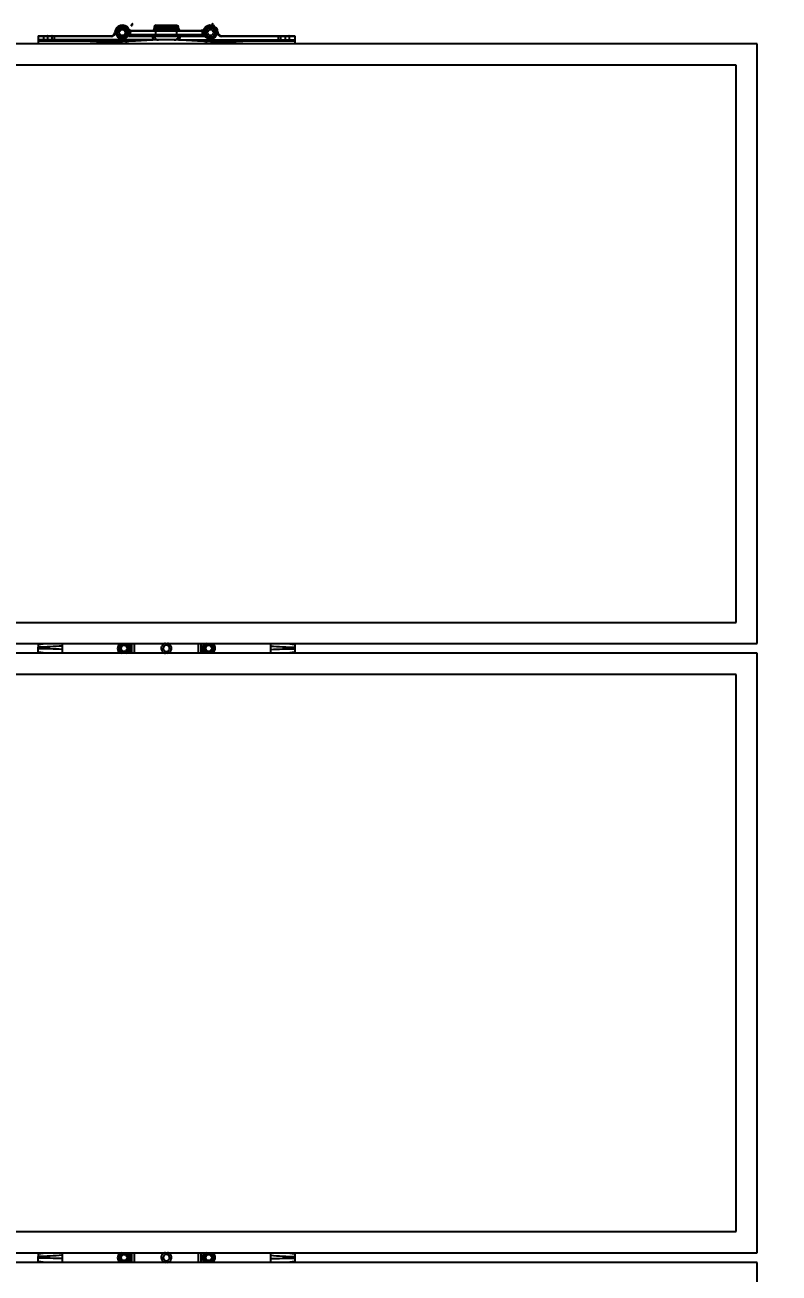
# Model space of a CAD drawing. Header units: feet. Extents: x -21 to 5170, y -254 to 1413.
# Drawn here: x 3415.2 to 3472.3, y -57.3 to 37.2 of the extents above; entities that cross this region are included whole.
import ezdxf
from ezdxf import colors
from ezdxf.entities.mleader import LeaderData, LeaderLine
from ezdxf.math import Vec2, Vec3

# ---------------------------------------------------------------- set-up
doc = ezdxf.new("R2010")
doc.units = ezdxf.units.FT
doc.header["$MEASUREMENT"] = 0
doc.layers.add('E-ARRY-TABL', color=9, linetype='Continuous')
doc.layers.add('G-NPLT', color=67, linetype='Continuous', plot=False)
doc.styles.add('NEI-A', font='arial.ttf')

# ---------------------------------------------------------------- blocks, each defined once
blk = doc.blocks.new('A$C7614aaa4')
at = {"layer": 'E-ARRY-TABL'}
for p, q in [((42.182, 0.023), (42.107, 0.023)), ((42.107, 0), (42.107, 0.023)), ((42.107, 0), (42.182, 0)), ((42.182, 0), (42.182, 0.023)), ((48.344, 0.027), (48.27, 0.027)), ((48.27, 0.027), (48.27, 0)), ((48.27, 0), (48.344, 0)), ((48.344, 0.027), (48.344, 0))]:
    blk.add_line(p, q, dxfattribs=at)
for points, knots in [([(42.107, 0.023), (42.107, 0.027), (42.107, 0.034), (42.107, 0.041), (42.106, 0.044)], [0, 0, 0, 0, 0.558217, 1, 1, 1, 1]), ([(42.153, 0.174), (42.159, 0.166), (42.174, 0.148), (42.181, 0.102), (42.181, 0.057), (42.182, 0.028), (42.182, 0.023)], [0, 0, 0, 0, 0.201331, 0.486191, 0.909516, 1, 1, 1, 1]), ([(48.27, 0.027), (48.27, 0.053), (48.27, 0.095), (48.276, 0.144), (48.288, 0.168), (48.296, 0.177), (48.298, 0.178)], [0, 0, 0, 0, 0.450932, 0.741636, 0.946776, 1, 1, 1, 1]), ([(48.345, 0.048), (48.345, 0.044), (48.344, 0.037), (48.344, 0.03), (48.344, 0.027)], [0, 0, 0, 0, 0.55863, 1, 1, 1, 1])]:
    blk.add_open_spline(points, degree=3, knots=knots, dxfattribs=at)

msp = doc.modelspace()

# ---------------------------------------------------------------- linework, layer by layer
at = {"layer": 'E-ARRY-TABL'}
for p, q in [((3422.5384, 36.96335), (3422.58162, 36.98712)), ((3422.58162, 36.98712), (3422.6176, 36.96533)), ((3423.01322, 36.86597), (3423.0523, 36.8898)), ((3424.99968, 37.02133), (3424.99968, 36.89545)), ((3426.83076, 37.02133), (3424.99968, 37.02133)), ((3424.99968, 36.89545), (3426.83076, 36.89545)), ((3425.13701, 37.15867), (3426.69343, 37.15867)), ((3426.83076, 36.89545), (3426.83076, 37.02133)), ((3428.81723, 36.86597), (3428.77814, 36.8898)), ((3416.18761, 36.35757), (3421.73878, 36.35757)), ((3416.18761, 36.35757), (3416.18761, 35.73958)), ((3421.73878, 36.31179), (3416.18761, 36.31179)), ((3425.00359, 36.03713), (3416.18761, 36.03713)), ((3423.56958, 35.94557), (3416.18761, 35.94557)), ((3416.61684, 36.03713), (3416.61684, 36.31179)), ((3416.9028, 36.31179), (3416.9028, 36.03713)), ((3417.26934, 36.03713), (3417.26934, 36.31179)), ((3417.41232, 36.35757), (3417.41232, 36.03713)), ((3423.56958, 35.94557), (3419.63893, 35.73958)), ((3421.73878, 36.31179), (3421.73878, 36.35757)), ((3422.05894, 36.61906), (3422.01321, 36.62094)), ((3422.23237, 36.41032), (3422.23324, 36.45238)), ((3422.25541, 36.39637), (3422.23237, 36.41032)), ((3422.23993, 36.77261), (3422.24049, 36.79954)), ((3422.24049, 36.79954), (3422.27735, 36.81981)), ((3422.56538, 36.20868), (3422.5294, 36.23046)), ((3422.6086, 36.23244), (3422.56538, 36.20868)), ((3422.90651, 36.39625), (3422.87105, 36.37675)), ((3422.8916, 36.79942), (3422.91464, 36.78547)), ((3422.90708, 36.42318), (3422.90651, 36.39625)), ((3422.91464, 36.78547), (3422.91376, 36.74342)), ((3423.03829, 36.8305), (3423.07379, 36.8594)), ((3423.03829, 36.75246), (3423.03829, 36.8305)), ((3423.03829, 36.30035), (3423.03829, 36.44334)), ((3424.87461, 36.30035), (3423.03829, 36.30035)), ((3423.17022, 36.7253), (3423.17022, 36.39905)), ((3428.57001, 36.71234), (3423.26043, 36.71234)), ((3423.28682, 36.75812), (3428.54363, 36.75812)), ((3428.52486, 36.43768), (3423.30558, 36.43768)), ((3425.31055, 36.03681), (3423.56958, 35.94557)), ((3424.87461, 36.43713), (3424.87461, 36.30035)), ((3424.99878, 36.31617), (3424.87461, 36.30035)), ((3424.99861, 36.31751), (3426.83184, 36.31751)), ((3425.12363, 36.43768), (3425.12363, 36.71234)), ((3426.51391, 36.03713), (3425.31653, 36.03713)), ((3428.26087, 35.94557), (3426.5199, 36.03681)), ((3426.70682, 36.43768), (3426.70682, 36.71234)), ((3426.82686, 36.03713), (3435.64284, 36.03713)), ((3426.95583, 36.30035), (3426.83167, 36.31617)), ((3426.95583, 36.30035), (3426.95583, 36.43713)), ((3428.79216, 36.30035), (3426.95583, 36.30035)), ((3435.64284, 35.94557), (3428.26087, 35.94557)), ((3432.19152, 35.73958), (3428.26087, 35.94557)), ((3428.66022, 36.39905), (3428.66022, 36.7253)), ((3428.79216, 36.8305), (3428.75665, 36.8594)), ((3428.79216, 36.8305), (3428.79216, 36.75246)), ((3428.79216, 36.44334), (3428.79216, 36.30035)), ((3429.7715, 36.61906), (3429.81724, 36.62094)), ((3430.09167, 36.31179), (3430.09167, 36.35757)), ((3430.09167, 36.35757), (3435.64284, 36.35757)), ((3435.64284, 36.31179), (3430.09167, 36.31179)), ((3434.41812, 36.03713), (3434.41812, 36.35757)), ((3434.56111, 36.31179), (3434.56111, 36.03713)), ((3434.92764, 36.03713), (3434.92764, 36.31179)), ((3435.21361, 36.31179), (3435.21361, 36.03713)), ((3435.64284, 36.35757), (3435.64284, 35.73958)), ((3470.68514, 35.73958), (3381.14531, 35.73958)), ((3422.87105, 35.90897), (3422.87105, 35.73958)), ((3428.95939, 35.73958), (3428.95939, 35.90897)), ((3470.68514, -9.67121), (3470.68514, 35.73958)), ((3469.08294, 34.13738), (3382.74751, 34.13738)), ((3469.08294, -8.06902), (3469.08294, 34.13738)), ((3382.74751, -8.06902), (3469.08294, -8.06902)), ((3381.14531, -9.67121), (3470.68514, -9.67121)), ((3416.18761, -9.75084), (3416.77366, -9.67121)), ((3416.77438, -10.40365), (3416.18761, -10.32402)), ((3422.3768, -9.67919), (3422.38556, -9.67121)), ((3422.75148, -9.67121), (3422.88006, -9.74583)), ((3422.88936, -9.67121), (3422.91532, -9.68505)), ((3423.04487, -10.39567), (3423.03611, -10.40365)), ((3428.78795, -9.67699), (3428.79434, -9.67121)), ((3428.94108, -10.40365), (3428.91279, -10.38845)), ((3429.07913, -10.40489), (3428.94846, -10.32791)), ((3435.64284, -10.32402), (3435.05606, -10.40365)), ((3435.05679, -9.67121), (3435.64284, -9.75084)), ((3470.68514, -10.40365), (3381.14531, -10.40365)), ((3429.45127, -10.39787), (3429.44489, -10.40365)), ((3470.68514, -55.81444), (3470.68514, -10.40365)), ((3469.08294, -12.00584), (3382.74751, -12.00584)), ((3469.08294, -54.21224), (3469.08294, -12.00584)), ((3382.74751, -54.21224), (3469.08294, -54.21224)), ((3381.14531, -55.81444), (3470.68514, -55.81444)), ((3470.68514, -56.54687), (3381.14531, -56.54687)), ((3416.18761, -55.89406), (3416.77366, -55.81444)), ((3416.77438, -56.54687), (3416.18761, -56.46724)), ((3422.3768, -55.82241), (3422.38556, -55.81444)), ((3422.75148, -55.81444), (3422.88006, -55.88905)), ((3422.88936, -55.81444), (3422.91532, -55.82827)), ((3423.04487, -56.53889), (3423.03611, -56.54687)), ((3428.78795, -55.82021), (3428.79434, -55.81444)), ((3428.94108, -56.54687), (3428.91279, -56.53167)), ((3429.07701, -56.54687), (3428.94846, -56.47113)), ((3429.45127, -56.5411), (3429.44489, -56.54687)), ((3435.64284, -56.46724), (3435.05606, -56.54687)), ((3435.05679, -55.81444), (3435.64284, -55.89406)), ((3470.68514, -101.95766), (3470.68514, -56.54687))]:
    msp.add_line(p, q, dxfattribs=at)
for points in [[(3416.61684, 36.31179), (3416.61739, 36.32072), (3416.61901, 36.32931), (3416.62166, 36.33722), (3416.62521, 36.34416), (3416.62955, 36.34985), (3416.63449, 36.35408), (3416.63986, 36.35669), (3416.64543, 36.35757)], [(3416.9028, 36.31179), (3416.90226, 36.32072), (3416.90063, 36.32931), (3416.89799, 36.33722), (3416.89443, 36.34416), (3416.8901, 36.34985), (3416.88515, 36.35408), (3416.87979, 36.35669), (3416.87421, 36.35757)], [(3417.26934, 36.31179), (3417.26879, 36.32072), (3417.26716, 36.32931), (3417.26452, 36.33722), (3417.26096, 36.34416), (3417.25663, 36.34985), (3417.25169, 36.35408), (3417.24632, 36.35669), (3417.24074, 36.35757)], [(3423.17022, 36.7253), (3423.17272, 36.73487), (3423.17633, 36.744), (3423.18088, 36.75225), (3423.18618, 36.75923), (3423.19196, 36.76464), (3423.19796, 36.7682), (3423.2039, 36.76975), (3423.2095, 36.76922)], [(3423.26043, 36.71234), (3423.26094, 36.72127), (3423.26244, 36.72986), (3423.26488, 36.73777), (3423.26816, 36.74471), (3423.27216, 36.7504), (3423.27672, 36.75463), (3423.28167, 36.75724), (3423.28682, 36.75812)], [(3425.12363, 36.71234), (3425.12413, 36.72127), (3425.12564, 36.72986), (3425.12807, 36.73777), (3425.13136, 36.74471), (3425.13535, 36.7504), (3425.13992, 36.75463), (3425.14487, 36.75724), (3425.15001, 36.75812)], [(3426.70682, 36.71234), (3426.70631, 36.72127), (3426.70481, 36.72986), (3426.70237, 36.73777), (3426.69909, 36.74471), (3426.69509, 36.7504), (3426.69053, 36.75463), (3426.68558, 36.75724), (3426.68043, 36.75812)], [(3428.57001, 36.71234), (3428.56951, 36.72127), (3428.568, 36.72986), (3428.56557, 36.73777), (3428.56228, 36.74471), (3428.55829, 36.7504), (3428.55372, 36.75463), (3428.54877, 36.75724), (3428.54363, 36.75812)], [(3428.66022, 36.7253), (3428.65773, 36.73487), (3428.65412, 36.744), (3428.64956, 36.75225), (3428.64427, 36.75923), (3428.63848, 36.76464), (3428.63248, 36.7682), (3428.62655, 36.76975), (3428.62095, 36.76922)], [(3434.56111, 36.31179), (3434.56166, 36.32072), (3434.56328, 36.32931), (3434.56593, 36.33722), (3434.56948, 36.34416), (3434.57382, 36.34985), (3434.57876, 36.35408), (3434.58412, 36.35669), (3434.5897, 36.35757)], [(3434.92764, 36.31179), (3434.92819, 36.32072), (3434.92982, 36.32931), (3434.93246, 36.33722), (3434.93602, 36.34416), (3434.94035, 36.34985), (3434.94529, 36.35408), (3434.95066, 36.35669), (3434.95624, 36.35757)], [(3435.21361, 36.31179), (3435.21306, 36.32072), (3435.21143, 36.32931), (3435.20879, 36.33722), (3435.20523, 36.34416), (3435.2009, 36.34985), (3435.19595, 36.35408), (3435.19059, 36.35669), (3435.18501, 36.35757)]]:
    msp.add_lwpolyline(points, dxfattribs=at)
for centre, radius in [((3422.5735, 36.5979), 0.48981), ((3422.5735, 36.5979), 0.36622), ((3429.25694, 36.5979), 0.48981), ((3429.25694, 36.5979), 0.36622), ((3422.5735, 36.5979), 0.22889), ((3429.25694, 36.5979), 0.22889), ((3422.71083, -10.03743), 0.24051), ((3422.71083, -10.03743), 0.22889), ((3429.11961, -10.03743), 0.24051), ((3429.11961, -10.03743), 0.22889), ((3422.71083, -56.18065), 0.24051), ((3422.71083, -56.18065), 0.22889), ((3429.11961, -56.18065), 0.24051), ((3429.11961, -56.18065), 0.22889)]:
    msp.add_circle(centre, radius, dxfattribs=at)
for centre, radius, start, end in [((3422.5735, 36.5979), 0.56077, 31.3690138, 177.6447156), ((3422.5735, 36.5979), 0.51499, 31.3690138, 177.6447156), ((3422.5735, 36.5979), 0.40742, 126.8738017, 175.3985356), ((3422.5735, 36.5979), 0.40742, 67.037025, 115.183735), ((3422.5735, 36.5979), 0.40742, 7.2707127, 56.5342183), ((3423.28682, 37.03278), 0.32044, 211.3690138, 219.1415928), ((3423.28682, 37.03278), 0.27466, 211.3690138, 219.1415928), ((3424.86235, 36.89545), 0.13733, 270, 0), ((3425.13701, 37.02133), 0.13733, 90, 180), ((3426.69343, 37.02133), 0.13733, 0, 90), ((3426.96809, 36.89545), 0.13733, 180, 270), ((3428.54363, 37.03278), 0.27466, 320.8584072, 328.6309862), ((3429.25694, 36.5979), 0.56077, 2.3552844, 148.6309862), ((3428.54363, 37.03278), 0.32044, 320.8584072, 328.6309862), ((3429.25694, 36.5979), 0.51499, 2.3552844, 148.6309862), ((3429.25694, 36.5979), 0.40742, 126.7516669, 177.1400168), ((3429.25694, 36.5979), 0.40742, 65.7900849, 115.2744101), ((3429.25694, 36.5979), 0.40742, 7.6164292, 54.814168), ((3421.73878, 36.63223), 0.27466, 270, 357.6447156), ((3421.73878, 36.63223), 0.32044, 270, 357.6447156), ((3422.5735, 36.5979), 0.40742, 186.8590646, 237.2284647), ((3422.5735, 36.5979), 0.40742, 247.9109617, 294.9737153), ((3422.5735, 36.5979), 0.40742, 305.7599509, 355.7674923), ((3423.26043, 37.03278), 0.32044, 253.6491279, 270), ((3423.28682, 37.03278), 0.27466, 253.6491279, 270), ((3424.86235, 36.30035), 0.13733, 7.1807558, 90), ((3425.31653, 36.35757), 0.32044, 187.1807558, 270), ((3426.51391, 36.35757), 0.32044, 270, 352.8192442), ((3426.96809, 36.30035), 0.13733, 90, 172.8192442), ((3428.54363, 37.03278), 0.27466, 270, 286.3508721), ((3428.57001, 37.03278), 0.32044, 270, 286.3508721), ((3429.25694, 36.5979), 0.40742, 187.7350284, 234.7859231), ((3429.25694, 36.5979), 0.40742, 245.3568824, 295.655907), ((3429.25694, 36.5979), 0.40742, 307.1519395, 356.1897251), ((3430.09167, 36.63223), 0.32044, 182.3552844, 270), ((3430.09167, 36.63223), 0.27466, 182.3552844, 270), ((3422.71083, -10.03743), 0.48981, 132.9975613, 228.3883683), ((3422.71083, -10.03743), 0.40742, 115.9892336, 244.0107664), ((3422.71083, -10.03743), 0.40742, 295.9892336, 59.8725613), ((3422.71083, -10.03743), 0.48981, 312.9975613, 48.3883881), ((3429.11961, -10.03743), 0.48981, 132.6184959, 228.3883683), ((3429.11961, -10.03743), 0.40742, 115.9892336, 239.4934959), ((3429.11961, -10.03743), 0.40742, 295.9892336, 64.0107664), ((3429.11961, -10.03743), 0.48981, 312.6184959, 48.3883881), ((3422.71083, -56.18065), 0.48981, 132.9975613, 228.3883683), ((3422.71083, -56.18065), 0.40742, 115.9892336, 244.0107664), ((3422.71083, -56.18065), 0.40742, 295.9892336, 59.8725613), ((3422.71083, -56.18065), 0.48981, 312.9975613, 48.3883881), ((3429.11961, -56.18065), 0.48981, 132.6184959, 228.3883683), ((3429.11961, -56.18065), 0.40742, 115.9892336, 239.4934959), ((3429.11961, -56.18065), 0.40742, 295.9892336, 64.0107664), ((3429.11961, -56.18065), 0.48981, 312.6184959, 48.3883881)]:
    msp.add_arc(centre, radius, start, end, dxfattribs=at)
for centre, start_param, end_param in [((3423.30558, 36.30035), 1.57079633, 2.33958128), ((3428.52486, 36.30035), 0.80201137, 1.57079633)]:
    msp.add_ellipse(centre, major_axis=(0.19469, 0), ratio=0.70538976, start_param=start_param, end_param=end_param, dxfattribs=at)
for points, knots in [([(3422.25187, 36.77302), (3422.25427, 36.77743), (3422.27242, 36.81076), (3422.30664, 36.8736), (3422.33744, 36.93017), (3422.35298, 36.95872)], [0, 0, 0, 0, 0.07008577, 0.53078223, 1, 1, 1, 1]), ([(3422.35298, 36.95872), (3422.37073, 36.95916), (3422.43963, 36.96088), (3422.51121, 36.96267), (3422.56435, 36.964)], [0, 0, 0, 0, 0.25755135, 1, 1, 1, 1]), ([(3422.56435, 36.964), (3422.58357, 36.96448), (3422.65512, 36.96627), (3422.72478, 36.96801), (3422.77572, 36.96928)], [0, 0, 0, 0, 0.26863361, 1, 1, 1, 1]), ([(3422.77572, 36.96928), (3422.79363, 36.93998), (3422.82977, 36.88084), (3422.86713, 36.81971), (3422.88598, 36.78887)], [0, 0, 0, 0, 0.49545796, 1, 1, 1, 1]), ([(3428.93586, 36.77401), (3428.93827, 36.7784), (3428.95652, 36.81168), (3428.99093, 36.87442), (3429.0219, 36.9309), (3429.03753, 36.95939)], [0, 0, 0, 0, 0.07008577, 0.53078223, 1, 1, 1, 1]), ([(3429.03753, 36.95939), (3429.05528, 36.95978), (3429.12418, 36.96129), (3429.19577, 36.96286), (3429.24892, 36.96402)], [0, 0, 0, 0, 0.25755135, 1, 1, 1, 1]), ([(3429.24892, 36.96402), (3429.26814, 36.96445), (3429.33969, 36.96601), (3429.40935, 36.96754), (3429.4603, 36.96866)], [0, 0, 0, 0, 0.26863361, 1, 1, 1, 1]), ([(3429.4603, 36.96866), (3429.47812, 36.9393), (3429.51408, 36.88006), (3429.55125, 36.81881), (3429.57001, 36.78791)], [0, 0, 0, 0, 0.49545796, 1, 1, 1, 1]), ([(3422.15076, 36.58733), (3422.16718, 36.61749), (3422.20033, 36.67836), (3422.23459, 36.74128), (3422.25187, 36.77302)], [0, 0, 0, 0, 0.49545796, 1, 1, 1, 1]), ([(3422.26102, 36.40692), (3422.25841, 36.4112), (3422.23862, 36.44358), (3422.2013, 36.50464), (3422.16771, 36.5596), (3422.15076, 36.58733)], [0, 0, 0, 0, 0.07008577, 0.53078223, 1, 1, 1, 1]), ([(3422.37128, 36.22651), (3422.35337, 36.25581), (3422.31723, 36.31495), (3422.27987, 36.37608), (3422.26102, 36.40692)], [0, 0, 0, 0, 0.49545796, 1, 1, 1, 1]), ([(3422.37128, 36.22651), (3422.38903, 36.22696), (3422.45792, 36.22868), (3422.5295, 36.23047), (3422.58265, 36.23179)], [0, 0, 0, 0, 0.25755135, 1, 1, 1, 1]), ([(3422.58265, 36.23179), (3422.60187, 36.23228), (3422.67341, 36.23406), (3422.74307, 36.2358), (3422.79402, 36.23708)], [0, 0, 0, 0, 0.26863361, 1, 1, 1, 1]), ([(3422.89513, 36.42277), (3422.89273, 36.41837), (3422.87458, 36.38504), (3422.84036, 36.32219), (3422.80956, 36.26562), (3422.79402, 36.23708)], [0, 0, 0, 0, 0.07008577, 0.53078223, 1, 1, 1, 1]), ([(3422.88598, 36.78887), (3422.88859, 36.78459), (3422.90839, 36.75221), (3422.9457, 36.69115), (3422.97929, 36.63619), (3422.99624, 36.60846)], [0, 0, 0, 0, 0.07008577, 0.53078223, 1, 1, 1, 1]), ([(3422.99624, 36.60846), (3422.97982, 36.5783), (3422.94668, 36.51744), (3422.91241, 36.45451), (3422.89513, 36.42277)], [0, 0, 0, 0, 0.49545796, 1, 1, 1, 1]), ([(3423.17022, 36.7253), (3423.15639, 36.73103), (3423.12041, 36.74593), (3423.07252, 36.78437), (3423.04726, 36.81841), (3423.03829, 36.8305)], [0, 0, 0, 0, 0.28704138, 0.74678474, 1, 1, 1, 1]), ([(3423.03829, 36.30035), (3423.03846, 36.30048), (3423.05799, 36.3156), (3423.10358, 36.3512), (3423.14603, 36.38168), (3423.17022, 36.39905)], [0, 0, 0, 0, 0.00377679, 0.43232372, 1, 1, 1, 1]), ([(3423.07379, 36.8594), (3423.08311, 36.84894), (3423.10681, 36.82235), (3423.14052, 36.79926), (3423.17729, 36.78009), (3423.19545, 36.77396), (3423.2095, 36.76922)], [0, 0, 0, 0, 0.23846855, 0.60642084, 0.69554891, 1, 1, 1, 1]), ([(3425.00359, 36.03713), (3424.97198, 36.07455), (3424.90705, 36.15142), (3424.88561, 36.24984), (3424.87461, 36.30035)], [0, 0, 0, 0, 0.48680284, 1, 1, 1, 1]), ([(3425.33837, 36.03713), (3425.33814, 36.03713), (3425.30157, 36.03713), (3425.22858, 36.03713), (3425.11834, 36.03713), (3425.03937, 36.03713), (3425.00359, 36.03713)], [0, 0, 0, 0, 0.00220506, 0.35290793, 0.70681788, 1, 1, 1, 1]), ([(3425.32252, 36.03713), (3425.32234, 36.03713), (3425.31835, 36.03713), (3425.31436, 36.03697), (3425.31055, 36.03681)], [0, 0, 0, 0, 0.0456703, 1, 1, 1, 1]), ([(3426.82686, 36.03713), (3426.79108, 36.03713), (3426.71275, 36.03713), (3426.60242, 36.03713), (3426.52943, 36.03713), (3426.49231, 36.03713), (3426.49208, 36.03713)], [0, 0, 0, 0, 0.29317768, 0.6417939, 0.99779498, 1, 1, 1, 1]), ([(3426.95583, 36.30035), (3426.94483, 36.24984), (3426.9234, 36.15142), (3426.85846, 36.07455), (3426.82686, 36.03713)], [0, 0, 0, 0, 0.51319716, 1, 1, 1, 1]), ([(3428.62095, 36.76922), (3428.63935, 36.77578), (3428.67564, 36.78871), (3428.72439, 36.82306), (3428.74795, 36.8496), (3428.75665, 36.8594)], [0, 0, 0, 0, 0.39345855, 0.77601165, 1, 1, 1, 1]), ([(3428.79216, 36.8305), (3428.78376, 36.81914), (3428.76161, 36.78917), (3428.71549, 36.74924), (3428.6784, 36.73317), (3428.66022, 36.7253)], [0, 0, 0, 0, 0.23768431, 0.62655478, 1, 1, 1, 1]), ([(3428.66022, 36.39905), (3428.68441, 36.38168), (3428.72686, 36.3512), (3428.77246, 36.3156), (3428.79198, 36.30048), (3428.79216, 36.30035)], [0, 0, 0, 0, 0.56767628, 0.99622321, 1, 1, 1, 1]), ([(3428.83418, 36.58863), (3428.85069, 36.61874), (3428.88402, 36.6795), (3428.91847, 36.74232), (3428.93586, 36.77401)], [0, 0, 0, 0, 0.49545796, 1, 1, 1, 1]), ([(3428.94388, 36.40788), (3428.94128, 36.41217), (3428.92159, 36.44461), (3428.88446, 36.50578), (3428.85104, 36.56085), (3428.83418, 36.58863)], [0, 0, 0, 0, 0.07008577, 0.53078223, 1, 1, 1, 1]), ([(3429.05359, 36.22713), (3429.03577, 36.25649), (3428.99981, 36.31574), (3428.96264, 36.37698), (3428.94388, 36.40788)], [0, 0, 0, 0, 0.49545796, 1, 1, 1, 1]), ([(3429.05359, 36.22713), (3429.07133, 36.22752), (3429.14023, 36.22903), (3429.21182, 36.2306), (3429.26497, 36.23177)], [0, 0, 0, 0, 0.25755135, 1, 1, 1, 1]), ([(3429.26497, 36.23177), (3429.28419, 36.23219), (3429.35574, 36.23376), (3429.4254, 36.23529), (3429.47635, 36.2364)], [0, 0, 0, 0, 0.26863361, 1, 1, 1, 1]), ([(3429.57803, 36.42178), (3429.57562, 36.41739), (3429.55737, 36.38411), (3429.52296, 36.32137), (3429.49198, 36.2649), (3429.47635, 36.2364)], [0, 0, 0, 0, 0.07008577, 0.53078223, 1, 1, 1, 1]), ([(3429.57001, 36.78791), (3429.57261, 36.78363), (3429.5923, 36.75118), (3429.62943, 36.69001), (3429.66285, 36.63495), (3429.67971, 36.60716)], [0, 0, 0, 0, 0.07008577, 0.53078223, 1, 1, 1, 1]), ([(3429.67971, 36.60716), (3429.6632, 36.57706), (3429.62987, 36.51629), (3429.59542, 36.45348), (3429.57803, 36.42178)], [0, 0, 0, 0, 0.49545796, 1, 1, 1, 1]), ([(3416.18761, -9.67121), (3416.18761, -9.67968), (3416.18761, -9.72136), (3416.18761, -9.73777), (3416.18761, -9.75084)], [0, 0, 0, 0, 0.20325176, 1, 1, 1, 1]), ([(3416.18761, -9.75084), (3416.18761, -9.76577), (3416.18761, -9.79394), (3416.18761, -9.82592), (3416.18761, -9.85216), (3416.18761, -9.89561), (3416.18761, -9.93452), (3416.18761, -9.95685), (3416.18761, -9.9592)], [0, 0, 0, 0, 0.33678176, 0.63541447, 0.76243525, 0.8746394, 0.98681762, 1, 1, 1, 1]), ([(3418.02556, -9.8619), (3417.71947, -9.88227), (3417.10736, -9.92302), (3416.49417, -9.94714), (3416.18761, -9.9592)], [0, 0, 0, 0, 0.50005003, 1, 1, 1, 1]), ([(3416.18761, -10.06723), (3416.18761, -10.064), (3416.18761, -10.05945), (3416.18761, -10.05223), (3416.18761, -10.04776), (3416.18761, -10.04414), (3416.18761, -10.04269), (3416.18761, -10.0398), (3416.18761, -10.03503), (3416.18761, -10.02838), (3416.18761, -10.01981), (3416.18761, -10.00624), (3416.18761, -9.98572), (3416.18761, -9.9689), (3416.18761, -9.9592)], [0, 0, 0, 0, 0.08879268, 0.12526657, 0.19819658, 0.21143495, 0.2246733, 0.23791163, 0.29086497, 0.35553149, 0.42020743, 0.52626341, 0.72662599, 1, 1, 1, 1]), ([(3418.02534, -10.11587), (3417.71917, -10.10513), (3417.10689, -10.08366), (3416.49402, -10.07271), (3416.18761, -10.06723)], [0, 0, 0, 0, 0.5000369, 1, 1, 1, 1]), ([(3416.18761, -10.32402), (3416.18761, -10.31897), (3416.18761, -10.28947), (3416.18761, -10.26297), (3416.18761, -10.21728), (3416.18761, -10.17535), (3416.18761, -10.12413), (3416.18761, -10.08637), (3416.18761, -10.06723)], [0, 0, 0, 0, 0.10440808, 0.6100925, 0.71322901, 0.81638141, 0.90695804, 1, 1, 1, 1]), ([(3416.18761, -10.32402), (3416.18761, -10.33774), (3416.18761, -10.35428), (3416.18761, -10.39645), (3416.18761, -10.40365)], [0, 0, 0, 0, 0.82924583, 1, 1, 1, 1]), ([(3418.02534, -10.11587), (3418.02544, -10.14441), (3418.02567, -10.20581), (3418.02538, -10.29166), (3418.02463, -10.36211), (3418.02379, -10.39122), (3418.02343, -10.40365)], [0, 0, 0, 0, 0.23768233, 0.51129798, 0.79146028, 1, 1, 1, 1]), ([(3418.02344, -9.67121), (3418.02379, -9.68371), (3418.02458, -9.712), (3418.02535, -9.77725), (3418.02549, -9.8338), (3418.02556, -9.8619)], [0, 0, 0, 0, 0.28487701, 0.64472297, 1, 1, 1, 1]), ([(3418.02556, -9.8619), (3418.02548, -9.90121), (3418.02538, -9.94821), (3418.0251, -10.00359), (3418.02505, -10.0285), (3418.02504, -10.04957), (3418.0251, -10.06484), (3418.02511, -10.07581), (3418.02519, -10.09182), (3418.02528, -10.10678), (3418.02534, -10.11587)], [0, 0, 0, 0, 0.47390056, 0.56658419, 0.64609734, 0.76528998, 0.81285189, 0.82468891, 0.89350459, 1, 1, 1, 1]), ([(3422.37325, -10.23133), (3422.37332, -10.19972), (3422.37346, -10.13591), (3422.37361, -10.06996), (3422.37369, -10.03668)], [0, 0, 0, 0, 0.49545796, 1, 1, 1, 1]), ([(3422.54161, -10.32903), (3422.49745, -10.30341), (3422.44045, -10.27033), (3422.38561, -10.2385), (3422.37325, -10.23133)], [0, 0, 0, 0, 0.77461933, 1, 1, 1, 1]), ([(3422.37369, -10.03668), (3422.3737, -10.03206), (3422.37384, -9.96633), (3422.37399, -9.90192), (3422.37412, -9.84203)], [0, 0, 0, 0, 0.07022032, 1, 1, 1, 1]), ([(3422.37412, -9.84203), (3422.40153, -9.82628), (3422.45686, -9.7945), (3422.51405, -9.76165), (3422.54291, -9.74508)], [0, 0, 0, 0, 0.49545796, 1, 1, 1, 1]), ([(3422.67018, -10.40365), (3422.64132, -10.3869), (3422.59895, -10.36231), (3422.55547, -10.33708), (3422.54161, -10.32903)], [0, 0, 0, 0, 0.68117419, 1, 1, 1, 1]), ([(3422.54291, -9.74508), (3422.54691, -9.74278), (3422.59033, -9.71784), (3422.63288, -9.6934), (3422.6715, -9.67121)], [0, 0, 0, 0, 0.09219659, 1, 1, 1, 1]), ([(3422.87876, -10.32978), (3422.87475, -10.33208), (3422.83133, -10.35702), (3422.78879, -10.38146), (3422.75016, -10.40365)], [0, 0, 0, 0, 0.09219659, 1, 1, 1, 1]), ([(3423.04755, -10.23283), (3423.02013, -10.24858), (3422.96481, -10.28036), (3422.90761, -10.31321), (3422.87876, -10.32978)], [0, 0, 0, 0, 0.49545796, 1, 1, 1, 1]), ([(3422.88006, -9.74583), (3422.89391, -9.75387), (3422.95088, -9.78693), (3423.0064, -9.81915), (3423.04841, -9.84353)], [0, 0, 0, 0, 0.24316571, 1, 1, 1, 1]), ([(3423.04798, -10.03818), (3423.04797, -10.04279), (3423.04782, -10.10853), (3423.04768, -10.17294), (3423.04755, -10.23283)], [0, 0, 0, 0, 0.07022032, 1, 1, 1, 1]), ([(3423.04841, -9.84353), (3423.04834, -9.87514), (3423.0482, -9.93894), (3423.04805, -10.0049), (3423.04798, -10.03818)], [0, 0, 0, 0, 0.49545796, 1, 1, 1, 1]), ([(3423.27828, -9.67121), (3423.27849, -9.69977), (3423.28035, -9.9439), (3423.27902, -10.18805), (3423.27784, -10.40365)], [0, 0, 0, 0, 0.11695965, 1, 1, 1, 1]), ([(3423.50655, -10.40365), (3423.50736, -10.18758), (3423.50828, -9.94343), (3423.50681, -9.6993), (3423.50664, -9.67121)], [0, 0, 0, 0, 0.88496735, 1, 1, 1, 1]), ([(3425.8441, -9.67121), (3425.82452, -9.67346), (3425.76146, -9.68068), (3425.66641, -9.73606), (3425.5751, -9.82942), (3425.52209, -9.94936), (3425.51376, -10.07868), (3425.5507, -10.20317), (3425.62853, -10.3074), (3425.72832, -10.37991), (3425.80431, -10.39647), (3425.83724, -10.40365)], [0, 0, 0, 0, 0.05546714, 0.17874011, 0.30106824, 0.42207478, 0.54148605, 0.66055055, 0.78149386, 0.90531594, 1, 1, 1, 1]), ([(3426.14694, -9.9852), (3426.1503, -10.01166), (3426.15598, -10.05646), (3426.13859, -10.12678), (3426.10315, -10.1901), (3426.04232, -10.24336), (3425.96752, -10.27374), (3425.88646, -10.2778), (3425.80847, -10.25472), (3425.74279, -10.20728), (3425.69656, -10.14113), (3425.67457, -10.0633), (3425.67947, -9.98231), (3425.70059, -9.93225), (3425.72916, -9.8874), (3425.76541, -9.84732), (3425.83621, -9.80869), (3425.91609, -9.79536), (3425.99633, -9.80927), (3426.06675, -9.849), (3426.12181, -9.90916), (3426.13858, -9.9599), (3426.14694, -9.9852)], [0, 0, 0, 0, 0.05318276, 0.09005186, 0.14393099, 0.19750813, 0.25069383, 0.30399741, 0.357752, 0.41158851, 0.46500708, 0.51815786, 0.57160806, 0.62534802, 0.6254612, 0.67918991, 0.73247166, 0.7856688, 0.83927645, 0.89315627, 0.94674062, 1, 1, 1, 1]), ([(3426.30891, -10.08015), (3426.3096, -10.03775), (3426.31098, -9.95265), (3426.25692, -9.83277), (3426.16756, -9.73847), (3426.07131, -9.68144), (3426.00649, -9.6737), (3425.98561, -9.67121)], [0, 0, 0, 0, 0.21832836, 0.43818827, 0.66225644, 0.89122321, 1, 1, 1, 1]), ([(3426.00737, -10.40365), (3426.0472, -10.39125), (3426.12878, -10.36588), (3426.22733, -10.28037), (3426.28962, -10.1801), (3426.30335, -10.10893), (3426.30891, -10.08015)], [0, 0, 0, 0, 0.26374459, 0.54015918, 0.81403697, 1, 1, 1, 1]), ([(3428.32376, -9.67121), (3428.32308, -9.89053), (3428.32233, -10.13468), (3428.3236, -10.37881), (3428.32373, -10.40365)], [0, 0, 0, 0, 0.89827738, 1, 1, 1, 1]), ([(3428.55215, -10.40365), (3428.55196, -10.37831), (3428.55008, -10.13418), (3428.55142, -9.89003), (3428.55262, -9.67121)], [0, 0, 0, 0, 0.10376783, 1, 1, 1, 1]), ([(3428.78076, -10.22909), (3428.78104, -10.19748), (3428.7816, -10.13368), (3428.78218, -10.06773), (3428.78248, -10.03445)], [0, 0, 0, 0, 0.49545796, 1, 1, 1, 1]), ([(3428.94846, -10.32791), (3428.93466, -10.31977), (3428.87791, -10.28634), (3428.82261, -10.25375), (3428.78076, -10.22909)], [0, 0, 0, 0, 0.24316571, 1, 1, 1, 1]), ([(3428.78248, -10.03445), (3428.78252, -10.02983), (3428.7831, -9.9641), (3428.78367, -9.89969), (3428.7842, -9.8398)], [0, 0, 0, 0, 0.07022032, 1, 1, 1, 1]), ([(3428.7842, -9.8398), (3428.81172, -9.82424), (3428.86725, -9.79283), (3428.92466, -9.76036), (3428.95363, -9.74397)], [0, 0, 0, 0, 0.49545796, 1, 1, 1, 1]), ([(3428.95363, -9.74397), (3428.95765, -9.7417), (3429.00108, -9.71713), (3429.04364, -9.69306), (3429.08226, -9.67121)], [0, 0, 0, 0, 0.09251655, 1, 1, 1, 1]), ([(3429.2856, -10.33089), (3429.28158, -10.33316), (3429.23815, -10.35773), (3429.19559, -10.3818), (3429.15696, -10.40365)], [0, 0, 0, 0, 0.09251655, 1, 1, 1, 1]), ([(3429.16222, -9.67121), (3429.19112, -9.68824), (3429.23348, -9.7132), (3429.27695, -9.73882), (3429.29076, -9.74695)], [0, 0, 0, 0, 0.68234647, 1, 1, 1, 1]), ([(3429.45503, -10.23505), (3429.42751, -10.25062), (3429.37198, -10.28203), (3429.31457, -10.3145), (3429.2856, -10.33089)], [0, 0, 0, 0, 0.49545796, 1, 1, 1, 1]), ([(3429.29076, -9.74695), (3429.33475, -9.77287), (3429.39153, -9.80633), (3429.44616, -9.83851), (3429.45847, -9.84576)], [0, 0, 0, 0, 0.77461933, 1, 1, 1, 1]), ([(3429.45675, -10.04041), (3429.45671, -10.04503), (3429.45613, -10.11075), (3429.45556, -10.17517), (3429.45503, -10.23505)], [0, 0, 0, 0, 0.07022032, 1, 1, 1, 1]), ([(3429.45847, -9.84576), (3429.45819, -9.87738), (3429.45762, -9.94118), (3429.45704, -10.00713), (3429.45675, -10.04041)], [0, 0, 0, 0, 0.49545796, 1, 1, 1, 1]), ([(3433.80511, -10.11587), (3433.80499, -10.1489), (3433.80474, -10.22002), (3433.80524, -10.31449), (3433.80608, -10.37851), (3433.80688, -10.39863), (3433.80708, -10.40365)], [0, 0, 0, 0, 0.27287863, 0.58761891, 0.89709364, 1, 1, 1, 1]), ([(3433.80709, -9.67121), (3433.80689, -9.67624), (3433.80609, -9.6964), (3433.8052, -9.75965), (3433.80499, -9.82762), (3433.80489, -9.8619)], [0, 0, 0, 0, 0.14153086, 0.56714468, 1, 1, 1, 1]), ([(3433.80489, -9.8619), (3433.80497, -9.90121), (3433.80506, -9.94821), (3433.80535, -10.00359), (3433.8054, -10.0285), (3433.80541, -10.04957), (3433.80534, -10.06484), (3433.80533, -10.07581), (3433.80525, -10.09182), (3433.80516, -10.10678), (3433.80511, -10.11587)], [0, 0, 0, 0, 0.47390056, 0.56658419, 0.64609734, 0.76528998, 0.81285189, 0.82468891, 0.89350459, 1, 1, 1, 1]), ([(3433.80489, -9.8619), (3434.11097, -9.88227), (3434.72309, -9.92302), (3435.33627, -9.94714), (3435.64284, -9.9592)], [0, 0, 0, 0, 0.50005003, 1, 1, 1, 1]), ([(3433.80511, -10.11587), (3434.11127, -10.10513), (3434.72356, -10.08366), (3435.33643, -10.07271), (3435.64284, -10.06723)], [0, 0, 0, 0, 0.5000369, 1, 1, 1, 1]), ([(3435.64284, -9.75084), (3435.64284, -9.73712), (3435.64284, -9.72058), (3435.64284, -9.67841), (3435.64284, -9.67121)], [0, 0, 0, 0, 0.82924583, 1, 1, 1, 1]), ([(3435.64284, -9.75084), (3435.64284, -9.76591), (3435.64284, -9.79572), (3435.64284, -9.82472), (3435.64284, -9.85931), (3435.64284, -9.90535), (3435.64284, -9.94201), (3435.64284, -9.9592)], [0, 0, 0, 0, 0.33226531, 0.65749152, 0.78830451, 0.90070504, 1, 1, 1, 1]), ([(3435.64284, -9.9592), (3435.64284, -9.97251), (3435.64284, -9.99099), (3435.64284, -10.01132), (3435.64284, -10.01931), (3435.64284, -10.02729), (3435.64284, -10.0346), (3435.64284, -10.04125), (3435.64284, -10.04291), (3435.64284, -10.04524), (3435.64284, -10.04823), (3435.64284, -10.05354), (3435.64284, -10.05989), (3435.64284, -10.06488), (3435.64284, -10.06723)], [0, 0, 0, 0, 0.37846039, 0.52505981, 0.56152037, 0.59798215, 0.74387586, 0.76219315, 0.78042261, 0.78953734, 0.82599699, 0.8624566, 0.93540184, 1, 1, 1, 1]), ([(3435.64284, -10.06723), (3435.64284, -10.08593), (3435.64284, -10.12585), (3435.64284, -10.1788), (3435.64284, -10.22225), (3435.64284, -10.2492), (3435.64284, -10.28094), (3435.64284, -10.30927), (3435.64284, -10.32402)], [0, 0, 0, 0, 0.0909871, 0.19422226, 0.29748069, 0.41285151, 0.69427365, 1, 1, 1, 1]), ([(3435.64284, -10.40365), (3435.64284, -10.39517), (3435.64284, -10.3535), (3435.64284, -10.33709), (3435.64284, -10.32402)], [0, 0, 0, 0, 0.20325176, 1, 1, 1, 1]), ([(3416.18761, -55.81444), (3416.18761, -55.82291), (3416.18761, -55.86459), (3416.18761, -55.88099), (3416.18761, -55.89406)], [0, 0, 0, 0, 0.20325176, 1, 1, 1, 1]), ([(3416.18761, -55.89406), (3416.18761, -55.90899), (3416.18761, -55.93716), (3416.18761, -55.96915), (3416.18761, -55.99538), (3416.18761, -56.03883), (3416.18761, -56.07774), (3416.18761, -56.10007), (3416.18761, -56.10242)], [0, 0, 0, 0, 0.33678176, 0.63541447, 0.76243525, 0.8746394, 0.98681762, 1, 1, 1, 1]), ([(3418.02556, -56.00512), (3417.71947, -56.02549), (3417.10736, -56.06624), (3416.49417, -56.09036), (3416.18761, -56.10242)], [0, 0, 0, 0, 0.50005003, 1, 1, 1, 1]), ([(3416.18761, -56.21045), (3416.18761, -56.20723), (3416.18761, -56.20268), (3416.18761, -56.19545), (3416.18761, -56.19098), (3416.18761, -56.18736), (3416.18761, -56.18591), (3416.18761, -56.18302), (3416.18761, -56.17825), (3416.18761, -56.17161), (3416.18761, -56.16303), (3416.18761, -56.14946), (3416.18761, -56.12895), (3416.18761, -56.11213), (3416.18761, -56.10242)], [0, 0, 0, 0, 0.08879268, 0.12526657, 0.19819658, 0.21143495, 0.2246733, 0.23791163, 0.29086497, 0.35553149, 0.42020743, 0.52626341, 0.72662599, 1, 1, 1, 1]), ([(3418.02534, -56.25909), (3417.71917, -56.24835), (3417.10689, -56.22689), (3416.49402, -56.21593), (3416.18761, -56.21045)], [0, 0, 0, 0, 0.5000369, 1, 1, 1, 1]), ([(3416.18761, -56.46724), (3416.18761, -56.46219), (3416.18761, -56.43269), (3416.18761, -56.40619), (3416.18761, -56.3605), (3416.18761, -56.31858), (3416.18761, -56.26735), (3416.18761, -56.22959), (3416.18761, -56.21045)], [0, 0, 0, 0, 0.10440808, 0.6100925, 0.71322901, 0.81638141, 0.90695804, 1, 1, 1, 1]), ([(3416.18761, -56.46724), (3416.18761, -56.48096), (3416.18761, -56.49751), (3416.18761, -56.53967), (3416.18761, -56.54687)], [0, 0, 0, 0, 0.82924583, 1, 1, 1, 1]), ([(3418.02534, -56.25909), (3418.02544, -56.28763), (3418.02567, -56.34903), (3418.02538, -56.43488), (3418.02463, -56.50534), (3418.02379, -56.53445), (3418.02343, -56.54687)], [0, 0, 0, 0, 0.23768233, 0.51129798, 0.79146028, 1, 1, 1, 1]), ([(3418.02344, -55.81444), (3418.02379, -55.82694), (3418.02458, -55.85523), (3418.02535, -55.92047), (3418.02549, -55.97702), (3418.02556, -56.00512)], [0, 0, 0, 0, 0.28487701, 0.64472297, 1, 1, 1, 1]), ([(3418.02556, -56.00512), (3418.02548, -56.04443), (3418.02538, -56.09143), (3418.0251, -56.14681), (3418.02505, -56.17172), (3418.02504, -56.19279), (3418.0251, -56.20806), (3418.02511, -56.21903), (3418.02519, -56.23505), (3418.02528, -56.25), (3418.02534, -56.25909)], [0, 0, 0, 0, 0.47390056, 0.56658419, 0.64609734, 0.76528998, 0.81285189, 0.82468891, 0.89350459, 1, 1, 1, 1]), ([(3422.37325, -56.37455), (3422.37332, -56.34294), (3422.37346, -56.27914), (3422.37361, -56.21318), (3422.37369, -56.1799)], [0, 0, 0, 0, 0.49545796, 1, 1, 1, 1]), ([(3422.54161, -56.47226), (3422.49745, -56.44663), (3422.44045, -56.41355), (3422.38561, -56.38173), (3422.37325, -56.37455)], [0, 0, 0, 0, 0.77461933, 1, 1, 1, 1]), ([(3422.37369, -56.1799), (3422.3737, -56.17529), (3422.37384, -56.10956), (3422.37399, -56.04514), (3422.37412, -55.98525)], [0, 0, 0, 0, 0.07022032, 1, 1, 1, 1]), ([(3422.37412, -55.98525), (3422.40153, -55.96951), (3422.45686, -55.93773), (3422.51405, -55.90487), (3422.54291, -55.8883)], [0, 0, 0, 0, 0.49545796, 1, 1, 1, 1]), ([(3422.67018, -56.54687), (3422.64132, -56.53012), (3422.59895, -56.50553), (3422.55547, -56.4803), (3422.54161, -56.47226)], [0, 0, 0, 0, 0.68117419, 1, 1, 1, 1]), ([(3422.54291, -55.8883), (3422.54691, -55.886), (3422.59033, -55.86106), (3422.63288, -55.83662), (3422.6715, -55.81444)], [0, 0, 0, 0, 0.09219659, 1, 1, 1, 1]), ([(3422.87876, -56.473), (3422.87475, -56.4753), (3422.83133, -56.50024), (3422.78879, -56.52468), (3422.75016, -56.54687)], [0, 0, 0, 0, 0.09219659, 1, 1, 1, 1]), ([(3423.04755, -56.37605), (3423.02013, -56.3918), (3422.96481, -56.42358), (3422.90761, -56.45643), (3422.87876, -56.473)], [0, 0, 0, 0, 0.49545796, 1, 1, 1, 1]), ([(3422.88006, -55.88905), (3422.89391, -55.89709), (3422.95088, -55.93015), (3423.0064, -55.96237), (3423.04841, -55.98675)], [0, 0, 0, 0, 0.24316571, 1, 1, 1, 1]), ([(3423.04798, -56.1814), (3423.04797, -56.18602), (3423.04782, -56.25175), (3423.04768, -56.31616), (3423.04755, -56.37605)], [0, 0, 0, 0, 0.07022032, 1, 1, 1, 1]), ([(3423.04841, -55.98675), (3423.04834, -56.01836), (3423.0482, -56.08217), (3423.04805, -56.14812), (3423.04798, -56.1814)], [0, 0, 0, 0, 0.49545796, 1, 1, 1, 1]), ([(3423.27828, -55.81444), (3423.27849, -55.84299), (3423.28035, -56.08712), (3423.27902, -56.33127), (3423.27784, -56.54687)], [0, 0, 0, 0, 0.11695965, 1, 1, 1, 1]), ([(3423.50655, -56.54687), (3423.50736, -56.3308), (3423.50828, -56.08665), (3423.50681, -55.84252), (3423.50664, -55.81444)], [0, 0, 0, 0, 0.88496735, 1, 1, 1, 1]), ([(3425.8441, -55.81444), (3425.82452, -55.81668), (3425.76146, -55.8239), (3425.66641, -55.87928), (3425.5751, -55.97264), (3425.52209, -56.09258), (3425.51376, -56.22191), (3425.5507, -56.34639), (3425.62853, -56.45062), (3425.72832, -56.52313), (3425.80431, -56.53969), (3425.83724, -56.54687)], [0, 0, 0, 0, 0.05546714, 0.17874011, 0.30106824, 0.42207478, 0.54148605, 0.66055055, 0.78149386, 0.90531594, 1, 1, 1, 1]), ([(3426.14694, -56.12842), (3426.1503, -56.15488), (3426.15598, -56.19969), (3426.13859, -56.27001), (3426.10315, -56.33333), (3426.04232, -56.38659), (3425.96752, -56.41697), (3425.88646, -56.42103), (3425.80847, -56.39794), (3425.74279, -56.3505), (3425.69656, -56.28436), (3425.67457, -56.20653), (3425.67947, -56.12553), (3425.70059, -56.07547), (3425.72916, -56.03062), (3425.76541, -55.99054), (3425.83621, -55.95191), (3425.91609, -55.93858), (3425.99633, -55.95249), (3426.06675, -55.99222), (3426.12181, -56.05238), (3426.13858, -56.10313), (3426.14694, -56.12842)], [0, 0, 0, 0, 0.05318276, 0.09005186, 0.14393099, 0.19750813, 0.25069383, 0.30399741, 0.357752, 0.41158851, 0.46500708, 0.51815786, 0.57160806, 0.62534802, 0.6254612, 0.67918991, 0.73247166, 0.7856688, 0.83927645, 0.89315627, 0.94674062, 1, 1, 1, 1]), ([(3426.30891, -56.22337), (3426.3096, -56.18097), (3426.31098, -56.09588), (3426.25692, -55.97599), (3426.16756, -55.88169), (3426.07131, -55.82466), (3426.00649, -55.81693), (3425.98561, -55.81444)], [0, 0, 0, 0, 0.21832836, 0.43818827, 0.66225644, 0.89122321, 1, 1, 1, 1]), ([(3426.00737, -56.54687), (3426.0472, -56.53448), (3426.12878, -56.5091), (3426.22733, -56.42359), (3426.28962, -56.32332), (3426.30335, -56.25215), (3426.30891, -56.22337)], [0, 0, 0, 0, 0.26374459, 0.54015918, 0.81403697, 1, 1, 1, 1]), ([(3428.32376, -55.81444), (3428.32308, -56.03375), (3428.32233, -56.2779), (3428.3236, -56.52203), (3428.32373, -56.54687)], [0, 0, 0, 0, 0.89827738, 1, 1, 1, 1]), ([(3428.55215, -56.54687), (3428.55196, -56.52154), (3428.55008, -56.27741), (3428.55142, -56.03325), (3428.55262, -55.81444)], [0, 0, 0, 0, 0.10376783, 1, 1, 1, 1]), ([(3428.78076, -56.37232), (3428.78104, -56.34071), (3428.7816, -56.2769), (3428.78218, -56.21095), (3428.78248, -56.17767)], [0, 0, 0, 0, 0.49545796, 1, 1, 1, 1]), ([(3428.94846, -56.47113), (3428.93466, -56.463), (3428.87791, -56.42956), (3428.82261, -56.39698), (3428.78076, -56.37232)], [0, 0, 0, 0, 0.24316571, 1, 1, 1, 1]), ([(3428.78248, -56.17767), (3428.78252, -56.17306), (3428.7831, -56.10733), (3428.78367, -56.04292), (3428.7842, -55.98303)], [0, 0, 0, 0, 0.07022032, 1, 1, 1, 1]), ([(3428.7842, -55.98303), (3428.81172, -55.96746), (3428.86725, -55.93605), (3428.92466, -55.90358), (3428.95363, -55.8872)], [0, 0, 0, 0, 0.49545796, 1, 1, 1, 1]), ([(3428.95363, -55.8872), (3428.95765, -55.88492), (3429.00108, -55.86036), (3429.04364, -55.83628), (3429.08226, -55.81444)], [0, 0, 0, 0, 0.09251655, 1, 1, 1, 1]), ([(3429.2856, -56.47411), (3429.28158, -56.47638), (3429.23815, -56.50095), (3429.19559, -56.52502), (3429.15696, -56.54687)], [0, 0, 0, 0, 0.09251655, 1, 1, 1, 1]), ([(3429.16222, -55.81444), (3429.19112, -55.83147), (3429.23348, -55.85643), (3429.27695, -55.88204), (3429.29076, -55.89018)], [0, 0, 0, 0, 0.68234647, 1, 1, 1, 1]), ([(3429.45503, -56.37828), (3429.42751, -56.39384), (3429.37198, -56.42525), (3429.31457, -56.45773), (3429.2856, -56.47411)], [0, 0, 0, 0, 0.49545796, 1, 1, 1, 1]), ([(3429.29076, -55.89018), (3429.33475, -55.91609), (3429.39153, -55.94955), (3429.44616, -55.98173), (3429.45847, -55.98899)], [0, 0, 0, 0, 0.77461933, 1, 1, 1, 1]), ([(3429.45675, -56.18363), (3429.45671, -56.18825), (3429.45613, -56.25398), (3429.45556, -56.31839), (3429.45503, -56.37828)], [0, 0, 0, 0, 0.07022032, 1, 1, 1, 1]), ([(3429.45847, -55.98899), (3429.45819, -56.0206), (3429.45762, -56.0844), (3429.45704, -56.15036), (3429.45675, -56.18363)], [0, 0, 0, 0, 0.49545796, 1, 1, 1, 1]), ([(3433.80511, -56.25909), (3433.80499, -56.29212), (3433.80474, -56.36325), (3433.80524, -56.45771), (3433.80608, -56.52173), (3433.80688, -56.54185), (3433.80708, -56.54687)], [0, 0, 0, 0, 0.27287863, 0.58761891, 0.89709364, 1, 1, 1, 1]), ([(3433.80709, -55.81444), (3433.80689, -55.81947), (3433.80609, -55.83962), (3433.8052, -55.90288), (3433.80499, -55.97085), (3433.80489, -56.00512)], [0, 0, 0, 0, 0.14153086, 0.56714468, 1, 1, 1, 1]), ([(3433.80489, -56.00512), (3433.80497, -56.04443), (3433.80506, -56.09143), (3433.80535, -56.14681), (3433.8054, -56.17172), (3433.80541, -56.19279), (3433.80534, -56.20806), (3433.80533, -56.21903), (3433.80525, -56.23505), (3433.80516, -56.25), (3433.80511, -56.25909)], [0, 0, 0, 0, 0.47390056, 0.56658419, 0.64609734, 0.76528998, 0.81285189, 0.82468891, 0.89350459, 1, 1, 1, 1]), ([(3433.80489, -56.00512), (3434.11097, -56.02549), (3434.72309, -56.06624), (3435.33627, -56.09036), (3435.64284, -56.10242)], [0, 0, 0, 0, 0.50005003, 1, 1, 1, 1]), ([(3433.80511, -56.25909), (3434.11127, -56.24835), (3434.72356, -56.22689), (3435.33643, -56.21593), (3435.64284, -56.21045)], [0, 0, 0, 0, 0.5000369, 1, 1, 1, 1]), ([(3435.64284, -55.89406), (3435.64284, -55.88034), (3435.64284, -55.8638), (3435.64284, -55.82164), (3435.64284, -55.81444)], [0, 0, 0, 0, 0.82924583, 1, 1, 1, 1]), ([(3435.64284, -55.89406), (3435.64284, -55.90913), (3435.64284, -55.93895), (3435.64284, -55.96794), (3435.64284, -56.00253), (3435.64284, -56.04858), (3435.64284, -56.08523), (3435.64284, -56.10242)], [0, 0, 0, 0, 0.33226531, 0.65749152, 0.78830451, 0.90070504, 1, 1, 1, 1]), ([(3435.64284, -56.10242), (3435.64284, -56.11574), (3435.64284, -56.13421), (3435.64284, -56.15454), (3435.64284, -56.16253), (3435.64284, -56.17051), (3435.64284, -56.17782), (3435.64284, -56.18447), (3435.64284, -56.18614), (3435.64284, -56.18846), (3435.64284, -56.19145), (3435.64284, -56.19677), (3435.64284, -56.20311), (3435.64284, -56.20811), (3435.64284, -56.21045)], [0, 0, 0, 0, 0.37846039, 0.52505981, 0.56152037, 0.59798215, 0.74387586, 0.76219315, 0.78042261, 0.78953734, 0.82599699, 0.8624566, 0.93540184, 1, 1, 1, 1]), ([(3435.64284, -56.21045), (3435.64284, -56.22916), (3435.64284, -56.26908), (3435.64284, -56.32202), (3435.64284, -56.36547), (3435.64284, -56.39243), (3435.64284, -56.42416), (3435.64284, -56.45249), (3435.64284, -56.46724)], [0, 0, 0, 0, 0.0909871, 0.19422226, 0.29748069, 0.41285151, 0.69427365, 1, 1, 1, 1]), ([(3435.64284, -56.54687), (3435.64284, -56.5384), (3435.64284, -56.49672), (3435.64284, -56.48031), (3435.64284, -56.46724)], [0, 0, 0, 0, 0.20325176, 1, 1, 1, 1])]:
    msp.add_open_spline(points, degree=3, knots=knots, dxfattribs=at)

# ---------------------------------------------------------------- block references
msp.add_blockref('A$C7614aaa4', (3381.14531, 37.13727), dxfattribs=at)

# ---------------------------------------------------------------- next in the draw order: leaders
at = {"layer": 'G-NPLT'}
ml = msp.add_multileader_mtext('Standard', dxfattribs=at)
ml.set_content('\\A1;GAMECHANGE', color=256, style='NEI-A')
ml.set_leader_properties()
ml.build(insert=Vec2(0, 0))
ml.multileader.update_dxf_attribs({"dogleg_length": 0.89968, "arrow_head_size": 64.60241})
ctx = ml.context
ctx.base_point, ctx.char_height, ctx.arrow_head_size, ctx.landing_gap_size, ctx.plane_origin = Vec3(3193.50933, -201.22638), 43.068273, 64.60241, 33.07065, Vec3(19000.63376, -11807.0407)
notes = []
notes.append((ctx, [(0, (0, 0, 0), (0, 0), (1, 0), 1, [])]))
ctx.mtext.insert, ctx.mtext.width, ctx.mtext.flow_direction = Vec3(3226.57997, -179.32502), 410.8719117, 5
ctx.mtext.has_bg_fill, ctx.mtext.bg_color, ctx.mtext.bg_scale_factor, ctx.mtext.bg_transparency, ctx.mtext.use_window_bg_color = 1, -1073741824, 1.5, 0, 1
for ctx, leaders in notes:
    for number, flags, end, landing, length, lines in leaders:
        leader = LeaderData()
        leader.index, (leader.has_last_leader_line, leader.has_dogleg_vector, leader.attachment_direction) = number, flags
        leader.last_leader_point, leader.dogleg_vector, leader.dogleg_length = Vec3(end), Vec3(landing), length
        for number, points, colour, breaks in lines:
            line = LeaderLine()
            line.index, line.vertices, line.color, line.breaks = number, Vec3.list(points), colors.encode_raw_color(colour), breaks
            leader.lines.append(line)
        ctx.leaders.append(leader)

# ---------------------------------------------------------------- next in the draw order: leaders
ml = msp.add_multileader_mtext('Standard', dxfattribs=at)
ml.set_content('\\A1;FTC', color=256, style='NEI-A')
ml.set_leader_properties()
ml.build(insert=Vec2(0, 0))
ml.multileader.update_dxf_attribs({"dogleg_length": 0.89968, "arrow_head_size": 64.60241})
ctx = ml.context
ctx.base_point, ctx.char_height, ctx.arrow_head_size, ctx.landing_gap_size, ctx.plane_origin = Vec3(4694.02381, -210.43336), 43.068273, 64.60241, 33.07065, Vec3(20345.48813, -11807.0407)
notes = []
notes.append((ctx, [(0, (0, 0, 0), (0, 0), (1, 0), 1, [])]))
ctx.mtext.insert, ctx.mtext.width, ctx.mtext.flow_direction = Vec3(4727.09445, -188.532), 126.6975761, 5
ctx.mtext.has_bg_fill, ctx.mtext.bg_color, ctx.mtext.bg_scale_factor, ctx.mtext.bg_transparency, ctx.mtext.use_window_bg_color = 1, -1073741824, 1.5, 0, 1
for ctx, leaders in notes:
    for number, flags, end, landing, length, lines in leaders:
        leader = LeaderData()
        leader.index, (leader.has_last_leader_line, leader.has_dogleg_vector, leader.attachment_direction) = number, flags
        leader.last_leader_point, leader.dogleg_vector, leader.dogleg_length = Vec3(end), Vec3(landing), length
        for number, points, colour, breaks in lines:
            line = LeaderLine()
            line.index, line.vertices, line.color, line.breaks = number, Vec3.list(points), colors.encode_raw_color(colour), breaks
            leader.lines.append(line)
        ctx.leaders.append(leader)

# ---------------------------------------------------------------- next in the draw order: linework, layer by layer
at = {"layer": 'E-ARRY-TABL'}
for centre in [(3422.71083, -10.03743), (3429.11961, -10.03743), (3422.71083, -56.18065), (3429.11961, -56.18065)]:
    msp.add_circle(centre, 0.33715, dxfattribs=at)

doc.saveas('drawing.dxf')
